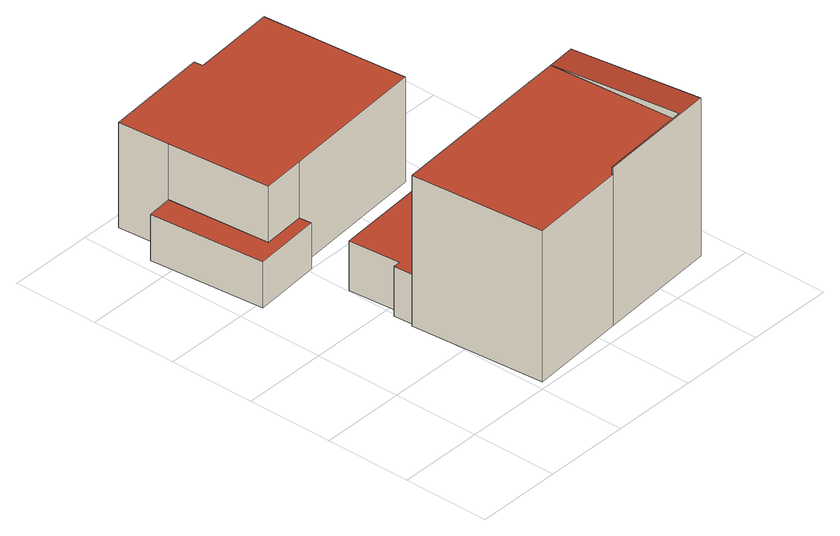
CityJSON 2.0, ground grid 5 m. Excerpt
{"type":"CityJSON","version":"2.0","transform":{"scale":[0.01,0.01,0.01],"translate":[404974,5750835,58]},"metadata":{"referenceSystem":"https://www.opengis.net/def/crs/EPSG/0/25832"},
"CityObjects":{
"building1":{"type":"Building","attributes":{"Gemeindeschluessel":"05515000","Geometrietyp2DReferenz":"3000","function":"51009_1610","roofType":"1000","measuredHeight":2.75},"geometry":[{"type":"Solid","lod":"2","boundaries":[[[[0,1,2,3]],[[4,5,1,0]],[[6,7,5,4]],[[8,9,7,6]],[[10,11,9,8]],[[3,2,11,10]],[[8,6,4,0,3,10]],[[1,5,7,9,11,2]]]],"semantics":{"surfaces":[{"type":"WallSurface"},{"type":"RoofSurface"},{"type":"GroundSurface"}],"values":[[0,0,0,0,0,0,1,2]]}}]},
"building2":{"type":"Building","attributes":{"Gemeindeschluessel":"05515000","Geometrietyp2DReferenz":"3000","function":"31001_2460","roofType":"1000","measuredHeight":2.94},"geometry":[{"type":"Solid","lod":"2","boundaries":[[[[12,13,14,15]],[[16,17,13,12]],[[18,19,17,16]],[[20,21,19,18]],[[22,23,21,20]],[[15,14,23,22]],[[20,18,16,12,15,22]],[[13,17,19,21,23,14]]]],"semantics":{"surfaces":[{"type":"WallSurface"},{"type":"RoofSurface"},{"type":"GroundSurface"}],"values":[[0,0,0,0,0,0,1,2]]}}]},
"building3":{"type":"Building","attributes":{"Gemeindeschluessel":"05515000","Geometrietyp2DReferenz":"3000","function":"31001_1000"},"address":[{"country":"Germany","locality":"Münster","thoroughfareNumber":"8","thoroughfareName":"Helen-Vita-Weg"}],"children":["building3-1","building3-2"]},
"building3-1":{"type":"BuildingPart","attributes":{"roofType":"2100","measuredHeight":9.43},"parents":["building3"],"geometry":[{"type":"Solid","lod":"2","boundaries":[[[[24,25,26,27]],[[28,29,30,25,24]],[[31,32,33,34,35]],[[27,26,32,31]],[[35,36,37,28,24,27,31]],[[25,30,38,39,33,32,26]],[[40,29,28,37]],[[38,30,29,40]],[[41,40,37,36]],[[39,38,40,41]],[[34,41,36,35]],[[33,39,41,34]]]],"semantics":{"surfaces":[{"type":"WallSurface"},{"type":"RoofSurface"},{"type":"GroundSurface"},{"type":"ClosureSurface"}],"values":[[0,0,0,0,1,2,0,3,0,3,0,3]]}}]},
"building3-2":{"type":"BuildingPart","attributes":{"roofType":"1000","measuredHeight":8.99},"parents":["building3"],"geometry":[{"type":"Solid","lod":"2","boundaries":[[[[42,43,30,29]],[[44,45,43,42]],[[46,47,45,44]],[[48,49,47,46]],[[34,33,49,48]],[[48,46,44,42,29,40,41,34]],[[38,30,43,45,47,49,33,39]],[[39,41,40,38]],[[38,40,29,30]],[[33,34,41,39]]]],"semantics":{"surfaces":[{"type":"WallSurface"},{"type":"RoofSurface"},{"type":"GroundSurface"},{"type":"ClosureSurface"}],"values":[[0,0,0,0,0,1,2,3,3,3]]}}]},
"building4":{"type":"Building","attributes":{"Gemeindeschluessel":"05515000","Geometrietyp2DReferenz":"3000","function":"31001_1000","roofType":"1000","measuredHeight":6.25},"address":[{"country":"Germany","locality":"Münster","thoroughfareNumber":"6","thoroughfareName":"Helen-Vita-Weg"}],"geometry":[{"type":"Solid","lod":"2","boundaries":[[[[50,51,52,53]],[[54,55,51,50]],[[56,57,55,54]],[[58,59,57,56]],[[60,61,59,58]],[[62,63,61,60]],[[64,65,63,62]],[[66,67,65,64]],[[68,69,67,66]],[[53,52,69,68]],[[66,64,62,60,58,56,54,50,53,68]],[[51,55,57,59,61,63,65,67,69,52]]]],"semantics":{"surfaces":[{"type":"WallSurface"},{"type":"RoofSurface"},{"type":"GroundSurface"}],"values":[[0,0,0,0,0,0,0,0,0,0,1,2]]}}]}
},
"vertices":[
[31,2104,362],[31,2104,87],[89,1434,87],[89,1434,362],[180,2118,362],[180,2118,87],[229,1522,362],[229,1522,87],[481,1542,362],[481,1542,87],[487,1468,362],[487,1468,87],
[491,823,354],[491,823,59],[1430,899,59],[1430,899,354],[482,937,354],[482,937,59],[526,939,354],[526,939,59],[502,1241,354],[502,1241,59],[1397,1314,354],[1397,1314,59],
[1840,147,995],[1840,147,53],[1779,927,53],[1779,927,954],[1127,89,995],[1127,89,952],[1127,89,53],[1626,913,954],[1626,913,53],[1615,913,53],[1615,913,952],[1615,913,954],[1672,142,995],[1126,97,995],[1126,97,53],[1672,142,53],[1126,97,952],[1672,142,952],
[547,42,952],[547,42,53],[483,822,952],[483,822,53],[491,823,952],[491,823,53],[1430,899,952],[1430,899,53],
[776,2471,694],[776,2471,69],[451,2444,69],[451,2444,694],[782,2421,694],[782,2421,69],[1282,2462,694],[1282,2462,69],[1331,1859,694],[1331,1859,69],[1351,1616,694],[1351,1616,69],[481,1542,694],[481,1542,69],[229,1522,694],[229,1522,69],[180,2118,694],[180,2118,69],[154,2418,694],[154,2418,69]
]}
